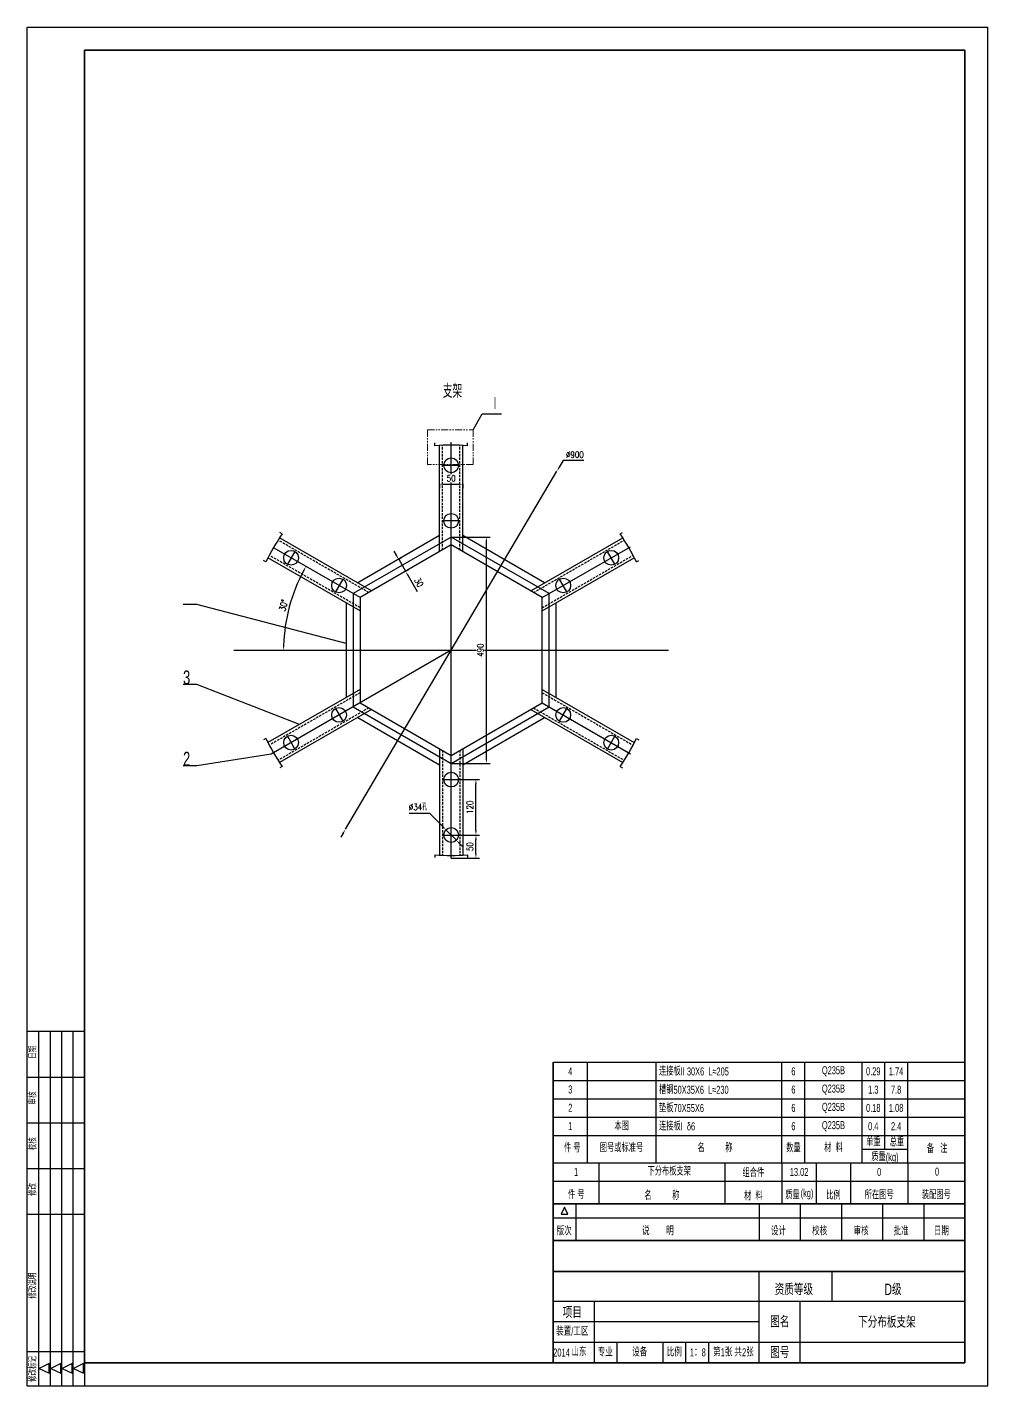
# Model space of a CAD drawing. Header units: millimetres. Extents: x 173791 to 206178, y -159089 to -143118.
# Drawn here: x 179698 to 181777, y -154043 to -151103 of the extents above; entities that cross this region are included whole.
import ezdxf
from ezdxf.enums import TextEntityAlignment as Align

# ---------------------------------------------------------------- set-up
doc = ezdxf.new("R2010")
doc.units = ezdxf.units.MM
doc.linetypes.add('DASHED', pattern=[0.75, 0.5, -0.25])
doc.linetypes.add('PHANTOM', pattern=[2.5, 1.25, -0.25, 0.25, -0.25, 0.25, -0.25])
doc.layers.add('4虚线层', color=6, linetype='DASHED')
doc.layers.add('5（双点划线）', color=2, linetype='PHANTOM', lineweight=20)
doc.layers.add('图层1', color=4, linetype='Continuous', lineweight=35)
doc.styles.add('TH_GBDIM', font='romans.shx', dxfattribs={"width": 0.8, "bigfont": 'gbcbig.shx'})
doc.styles.add('样式 3.5', font='roms.shx', dxfattribs={"width": 0.7, "height": 3.5, "bigfont": 'hztxt.shx'})
doc.styles.add('样式 5', font='roms.shx', dxfattribs={"width": 0.67, "height": 5, "bigfont": 'hztxt.shx'})
doc.dimstyles.new('TH_GBDIM', dxfattribs={"dimtxt": 3.5, "dimasz": 2.5, "dimexe": 2, "dimexo": 0, "dimgap": 1.5, "dimtad": 1, "dimdec": 1, "dimzin": 0, "dimdsep": 46, "dimtxsty": 'TH_GBDIM', "dimcen": 2.5, "dimclrd": 130, "dimclre": 130, "dimclrt": 3, "dimadec": 0, "dimazin": 0, "dimtfac": 0.714286, "dimtdec": 1, "dimtmove": 0, "dimatfit": 3, "dimfxl": 0, "dimtzin": 0, "dimlwd": -1, "dimlwe": -1, "dimarcsym": 0})

# ---------------------------------------------------------------- blocks, each defined once
blk = doc.blocks.new('*D525')
at = {"color": 130, "linetype": 'Continuous', "transparency": 16777216}
for p, q in [((180590.4, -152091.1), (180590.4, -152100.4)), ((180600.4, -152092.4), (180630.4, -152092.4))]:
    blk.add_line(p, q, dxfattribs=at)
at = {"color": 130, "transparency": 16777216}
blk.add_line((180640.4, -152091.1), (180640.4, -152100.4), dxfattribs=at)
for points in [[(180600.4, -152090.8), (180600.4, -152094.1), (180590.4, -152092.4)], [(180630.4, -152090.8), (180630.4, -152094.1), (180640.4, -152092.4)]]:
    blk.add_solid(points, dxfattribs=at)
at = {"color": 3, "transparency": 16777216, "insert": (180615.4, -152079.4), "char_height": 14, "attachment_point": 5, "style": 'TH_GBDIM', "bg_fill": 3, "box_fill_scale": 1.1, "bg_fill_color": 256, "bg_fill_true_color": 13158600, "bg_fill_transparency": 0}
blk.add_mtext('50', dxfattribs=at)
at = {"layer": 'Defpoints', "color": 0, "transparency": 16777216}
for p in [(180590.4, -152091.1), (180640.4, -152091.1), (180640.4, -152092.4)]:
    blk.add_point(p, dxfattribs=at)
blk = doc.blocks.new('*D527')
at = {"color": 130, "linetype": 'Continuous', "transparency": 16777216}
for p, q in [((180496.8, -152246), (180491.8, -152237.4)), ((180501.8, -152254.7), (180508.7, -152250.7)), ((180501.8, -152254.7), (180516.8, -152280.7)), ((180521.8, -152289.3), (180541.9, -152324.1))]:
    blk.add_line(p, q, dxfattribs=at)
at = {"color": 130, "transparency": 16777216}
blk.add_line((180516.8, -152280.7), (180523.7, -152276.7), dxfattribs=at)
for points in [[(180498.2, -152245.2), (180495.4, -152246.9), (180501.8, -152254.7)], [(180523.2, -152288.5), (180520.4, -152290.2), (180516.8, -152280.7)]]:
    blk.add_solid(points, dxfattribs=at)
at = {"layer": 'Defpoints', "color": 0, "transparency": 16777216}
for p in [(180501.8, -152254.7), (180516.8, -152280.7), (180516.8, -152280.7)]:
    blk.add_point(p, dxfattribs=at)
at = {"color": 3, "transparency": 16777216, "insert": (180545.6, -152304.5), "char_height": 14, "attachment_point": 5, "rotation": 300, "style": 'TH_GBDIM', "bg_fill": 3, "box_fill_scale": 1.1, "bg_fill_color": 256, "bg_fill_true_color": 13158600, "bg_fill_transparency": 0}
blk.add_mtext('30', dxfattribs=at)
blk = doc.blocks.new('*D528')
at = {"color": 130, "linetype": 'Continuous', "transparency": 16777216}
for p, q in [((180857.7, -152041.2), (180849.3, -152055.3)), ((180902.6, -152041.2), (180857.7, -152041.2)), ((180386.6, -152838.9), (180844.2, -152063.9)), ((180381.5, -152847.5), (180376.4, -152856.1))]:
    blk.add_line(p, q, dxfattribs=at)
at = {"color": 130, "transparency": 16777216}
for points in [[(180847.9, -152054.5), (180850.7, -152056.2), (180844.2, -152063.9)], [(180380.1, -152846.7), (180382.9, -152848.4), (180386.6, -152838.9)]]:
    blk.add_solid(points, dxfattribs=at)
at = {"layer": 'Defpoints', "color": 0, "transparency": 16777216}
for p in [(180844.2, -152063.9), (180386.6, -152838.9)]:
    blk.add_point(p, dxfattribs=at)
at = {"color": 3, "transparency": 16777216, "insert": (180883.1, -152028.2), "char_height": 14, "attachment_point": 5, "style": 'TH_GBDIM', "bg_fill": 3, "box_fill_scale": 1.1, "bg_fill_color": 256, "bg_fill_true_color": 13158600, "bg_fill_transparency": 0}
blk.add_mtext('∅900', dxfattribs=at)
blk = doc.blocks.new('*D529')
at = {"color": 130, "linetype": 'Continuous', "transparency": 16777216}
blk.add_arc((180615.4, -152451.4), 362.7, 151.5799, 178.4201, dxfattribs=at)
at = {"color": 130, "transparency": 16777216}
for points in [[(180295, -152278), (180297.9, -152279.6), (180301.3, -152270.1)], [(180254.5, -152441.4), (180251.2, -152441.4), (180252.7, -152451.4)]]:
    blk.add_solid(points, dxfattribs=at)
at = {"layer": 'Defpoints', "color": 0, "transparency": 16777216}
for p in [(180232.6, -152230.4), (180418.2, -152337.6), (180145.4, -152451.4), (181085.4, -152451.4)]:
    blk.add_point(p, dxfattribs=at)
at = {"color": 3, "transparency": 16777216, "insert": (180252.5, -152354.2), "char_height": 14, "attachment_point": 5, "rotation": 75, "style": 'TH_GBDIM', "bg_fill": 3, "box_fill_scale": 1.1, "bg_fill_color": 256, "bg_fill_true_color": 13158600, "bg_fill_transparency": 0}
blk.add_mtext('30°', dxfattribs=at)
at = {"layer": 'Defpoints', "color": 0, "transparency": 16777216}
blk.add_point((180274.6, -152327.4), dxfattribs=at)
blk = doc.blocks.new('*D531')
at = {"color": 130, "transparency": 16777216}
blk.add_line((180615.4, -152206.4), (180699.6, -152206.4), dxfattribs=at)
at = {"color": 130, "linetype": 'Continuous', "transparency": 16777216}
for p, q in [((180691.6, -152686.4), (180691.6, -152216.4)), ((180615.4, -152696.4), (180699.6, -152696.4))]:
    blk.add_line(p, q, dxfattribs=at)
at = {"color": 130, "transparency": 16777216}
for points in [[(180690, -152216.4), (180693.3, -152216.4), (180691.6, -152206.4)], [(180690, -152686.4), (180693.3, -152686.4), (180691.6, -152696.4)]]:
    blk.add_solid(points, dxfattribs=at)
at = {"layer": 'Defpoints', "color": 0, "transparency": 16777216}
for p in [(180615.4, -152206.4), (180691.6, -152206.4), (180615.4, -152696.4)]:
    blk.add_point(p, dxfattribs=at)
at = {"color": 3, "transparency": 16777216, "insert": (180678.6, -152451.4), "char_height": 14, "attachment_point": 5, "rotation": 90, "style": 'TH_GBDIM', "bg_fill": 3, "box_fill_scale": 1.1, "bg_fill_color": 256, "bg_fill_true_color": 13158600, "bg_fill_transparency": 0}
blk.add_mtext('490', dxfattribs=at)
blk = doc.blocks.new('*D521')
at = {"color": 130, "transparency": 16777216}
blk.add_line((180615.4, -152851.4), (180677, -152851.4), dxfattribs=at)
at = {"color": 130, "linetype": 'Continuous', "transparency": 16777216}
for p, q in [((180669, -152891.4), (180669, -152861.4)), ((180615.4, -152901.4), (180677, -152901.4))]:
    blk.add_line(p, q, dxfattribs=at)
at = {"color": 130, "transparency": 16777216}
for points in [[(180667.3, -152861.4), (180670.7, -152861.4), (180669, -152851.4)], [(180667.3, -152891.4), (180670.7, -152891.4), (180669, -152901.4)]]:
    blk.add_solid(points, dxfattribs=at)
at = {"layer": 'Defpoints', "color": 0, "transparency": 16777216}
for p in [(180615.4, -152851.4), (180615.4, -152901.4)]:
    blk.add_point(p, dxfattribs=at)
at = {"color": 3, "transparency": 16777216, "insert": (180656, -152876.4), "char_height": 14, "attachment_point": 5, "rotation": 90, "style": 'TH_GBDIM', "bg_fill": 3, "box_fill_scale": 1.1, "bg_fill_color": 256, "bg_fill_true_color": 13158600, "bg_fill_transparency": 0}
blk.add_mtext('50', dxfattribs=at)
at = {"layer": 'Defpoints', "color": 0, "transparency": 16777216}
blk.add_point((180669, -152851.4), dxfattribs=at)
blk = doc.blocks.new('*D522')
at = {"color": 130, "transparency": 16777216}
blk.add_line((180615.4, -152731.4), (180677, -152731.4), dxfattribs=at)
at = {"color": 130, "linetype": 'Continuous', "transparency": 16777216}
for p, q in [((180669, -152841.4), (180669, -152741.4)), ((180615.4, -152851.4), (180677, -152851.4))]:
    blk.add_line(p, q, dxfattribs=at)
at = {"color": 130, "transparency": 16777216}
for points in [[(180667.3, -152741.4), (180670.7, -152741.4), (180669, -152731.4)], [(180667.3, -152841.4), (180670.7, -152841.4), (180669, -152851.4)]]:
    blk.add_solid(points, dxfattribs=at)
at = {"layer": 'Defpoints', "color": 0, "transparency": 16777216}
for p in [(180615.4, -152731.4), (180669, -152731.4), (180615.4, -152851.4)]:
    blk.add_point(p, dxfattribs=at)
at = {"color": 3, "transparency": 16777216, "insert": (180656, -152791.4), "char_height": 14, "attachment_point": 5, "rotation": 90, "style": 'TH_GBDIM', "bg_fill": 3, "box_fill_scale": 1.1, "bg_fill_color": 256, "bg_fill_true_color": 13158600, "bg_fill_transparency": 0}
blk.add_mtext('120', dxfattribs=at)
blk = doc.blocks.new('*D523')
at = {"color": 130, "linetype": 'Continuous', "transparency": 16777216}
for p, q in [((180524.8, -152804.3), (180568.8, -152804.3)), ((180568.8, -152804.3), (180597.1, -152832.9)), ((180626.6, -152862.8), (180604.1, -152840)), ((180633.7, -152869.9), (180640.7, -152877))]:
    blk.add_line(p, q, dxfattribs=at)
at = {"color": 130, "transparency": 16777216}
for points in [[(180598.3, -152831.8), (180595.9, -152834.1), (180604.1, -152840)], [(180634.9, -152868.7), (180632.5, -152871.1), (180626.6, -152862.8)]]:
    blk.add_solid(points, dxfattribs=at)
at = {"layer": 'Defpoints', "color": 0, "transparency": 16777216}
for p in [(180604.1, -152840), (180626.6, -152862.8)]:
    blk.add_point(p, dxfattribs=at)
at = {"color": 3, "transparency": 16777216, "insert": (180543.8, -152790.9), "char_height": 14, "attachment_point": 5, "style": 'TH_GBDIM', "bg_fill": 3, "box_fill_scale": 1.1, "bg_fill_color": 256, "bg_fill_true_color": 13158600, "bg_fill_transparency": 0}
blk.add_mtext('{%%c34孔}{}{}', dxfattribs=at)

msp = doc.modelspace()

# ---------------------------------------------------------------- linework, layer by layer
at = {"color": 7, "linetype": 'Continuous'}
for p, q in [((179697.8, -151103.1), (181776.8, -151103.1)), ((179697.8, -154043.4), (179697.8, -151103.1)), ((181776.8, -154043.4), (181776.8, -151103.1)), ((179697.8, -153276.1), (179821.6, -153276.1)), ((179722.6, -153276.1), (179722.6, -154043.4)), ((179747.3, -153276.1), (179747.3, -154043.4)), ((179772.1, -153276.1), (179772.1, -154043.4)), ((179796.8, -153276.1), (179796.8, -154043.4)), ((179697.8, -153375.1), (179821.6, -153375.1)), ((179697.8, -153474.1), (179821.6, -153474.1)), ((179697.8, -153573.1), (179821.6, -153573.1)), ((179697.8, -153672.1), (179821.6, -153672.1)), ((179697.8, -153969.1), (179821.6, -153969.1)), ((179697.8, -154043.4), (181776.8, -154043.4))]:
    msp.add_line(p, q, dxfattribs=at)
at = {"color": 2}
for p, q in [((180663, -151974.7), (180682.4, -151939.8)), ((180682.4, -151939.8), (180724.3, -151939.8))]:
    msp.add_line(p, q, dxfattribs=at)
for p, q in [((180580.4, -152008.8), (180580.4, -152002.8)), ((180590.4, -152238.2), (180590.4, -152008.1)), ((180640.4, -152238.2), (180640.4, -152008.1)), ((180650.4, -152008.8), (180650.4, -152002.8)), ((180443.2, -152323.1), (180244, -152208.1)), ((180249.6, -152199.8), (180244.4, -152196.8)), ((180590.4, -152203.5), (180413.2, -152305.8)), ((180817.6, -152305.8), (180640.4, -152203.5)), ((180787.6, -152323.1), (180986.8, -152208.1)), ((180981.2, -152199.8), (180986.4, -152196.8)), ((180615.4, -152223.7), (180418.2, -152337.6)), ((180812.6, -152337.6), (180615.4, -152223.7)), ((180418.2, -152366.4), (180219, -152251.4)), ((180812.6, -152366.4), (181011.8, -152251.4)), ((180064.7, -152352.5), (180035.1, -152352.5)), ((180388.2, -152349.1), (180388.2, -152553.7)), ((180418.2, -152337.6), (180418.2, -152565.3)), ((180812.6, -152565.3), (180812.6, -152337.6)), ((180812.6, -152565.3), (180812.6, -152337.6)), ((180842.6, -152553.7), (180842.6, -152349.1)), ((180064.7, -152525.3), (180035.1, -152525.3)), ((180287.4, -152611.9), (180064.7, -152525.3)), ((180418.2, -152536.4), (180219, -152651.4)), ((180812.6, -152536.4), (181011.8, -152651.4)), ((180418.2, -152565.3), (180615.4, -152679.1)), ((180615.4, -152679.1), (180812.6, -152565.3)), ((180443.2, -152579.7), (180244, -152694.7)), ((180413.2, -152597), (180590.4, -152699.3)), ((180640.4, -152699.3), (180817.6, -152597)), ((180787.6, -152579.7), (180986.8, -152694.7)), ((180214.6, -152642.4), (180209.4, -152645.4)), ((181016.2, -152642.4), (181021.4, -152645.4)), ((180225.7, -152676.4), (180064.7, -152701.3)), ((180590.4, -152664.7), (180590.4, -152894.7)), ((180640.4, -152664.7), (180640.4, -152894.7)), ((180064.7, -152701.3), (180035.1, -152701.3)), ((180249.6, -152703), (180244.4, -152706)), ((180981.2, -152703), (180986.4, -152706)), ((180580.4, -152894), (180580.4, -152900.1)), ((180650.4, -152894), (180650.4, -152900.1)), ((180836.3, -153342.9), (181727.3, -153342.9)), ((180910.6, -153560.7), (180910.6, -153342.9)), ((181059.1, -153560.7), (181059.1, -153342.9)), ((181331.3, -153560.7), (181331.3, -153342.9)), ((181380.8, -153560.7), (181380.8, -153342.9)), ((181504.6, -153560.7), (181504.6, -153342.9)), ((181554.1, -153531), (181554.1, -153342.9)), ((181603.6, -153560.7), (181603.6, -153342.9)), ((180836.3, -153382.5), (181727.3, -153382.5)), ((180836.3, -153422.1), (181727.3, -153422.1)), ((180836.3, -153461.7), (181727.3, -153461.7)), ((180836.3, -153501.3), (181727.3, -153501.3)), ((181504.6, -153531), (181603.6, -153531)), ((180836.3, -153560.7), (181727.3, -153560.7)), ((180836.3, -153649.8), (181727.3, -153649.8)), ((180860.4, -153656.6), (180853.6, -153671.7)), ((180868.1, -153671.7), (180860.4, -153656.6)), ((180885.8, -153729), (180885.8, -153649.8)), ((181281.8, -153649.8), (181281.8, -153729)), ((181370.9, -153649.8), (181370.9, -153729)), ((181460, -153649.8), (181460, -153729)), ((181549.1, -153649.8), (181549.1, -153729)), ((181638.2, -153649.8), (181638.2, -153729)), ((180836.3, -153662.7), (180836.3, -153687.5)), ((180836.3, -153679.5), (181727.3, -153679.5)), ((180853.6, -153671.7), (180868.1, -153671.7)), ((181281.8, -153993.9), (181281.8, -153795.9)), ((181440.2, -153860.2), (181440.2, -153795.9)), ((180836.3, -153860.2), (181727.3, -153860.2)), ((180925.4, -153993.9), (180925.4, -153860.2)), ((181370.9, -153993.9), (181370.9, -153860.2)), ((181281.8, -153904.8), (180836.3, -153904.8)), ((181727.3, -153949.3), (180836.3, -153949.3)), ((180974.9, -153993.9), (180974.9, -153949.3)), ((181073.9, -153993.9), (181073.9, -153949.3)), ((181123.4, -153993.9), (181123.4, -153949.3)), ((181172.9, -153993.9), (181172.9, -153949.3)), ((179745.7, -153994.8), (179724, -154005.9)), ((179724, -154005.9), (179745.7, -154015.7)), ((179745.7, -154015.7), (179745.7, -153994.8)), ((179770.4, -153994.8), (179748.8, -154005.9)), ((179748.8, -154005.9), (179770.4, -154015.7)), ((179770.4, -154015.7), (179770.4, -153994.8)), ((179795.2, -153994.8), (179773.5, -154005.9)), ((179773.5, -154005.9), (179795.2, -154015.7)), ((179795.2, -154015.7), (179795.2, -153994.8)), ((179819.9, -153994.8), (179798.3, -154005.9)), ((179798.3, -154005.9), (179819.9, -154015.7)), ((179819.9, -154015.7), (179819.9, -153994.8)), ((179821.6, -153993.9), (179821.6, -154043.4))]:
    msp.add_line(p, q)
at = {"color": 1, "ltscale": 1.5}
for p, q in [((180615.4, -152901.4), (180615.4, -152001.4)), ((180615.4, -152206.4), (180403.2, -152328.9)), ((180827.6, -152328.9), (180615.4, -152206.4)), ((180418.2, -152337.6), (180232.6, -152230.4)), ((180812.6, -152337.6), (181003.4, -152227.4)), ((180403.2, -152328.9), (180403.2, -152573.9)), ((180827.6, -152573.9), (180827.6, -152328.9)), ((180145.4, -152451.4), (181085.4, -152451.4)), ((180165.4, -152451.4), (181065.4, -152451.4)), ((180615.4, -152451.4), (180225.7, -152676.4)), ((180812.6, -152565.3), (181003.4, -152675.4)), ((180403.2, -152573.9), (180615.4, -152696.4)), ((180615.4, -152696.4), (180827.6, -152573.9)), ((180261, -152637.6), (180277, -152665.3)), ((180953.8, -152665.3), (180969.8, -152637.6))]:
    msp.add_line(p, q, dxfattribs=at)
at = {"color": 4}
for p, q in [((180836.3, -153504.3), (180836.3, -153529.1)), ((180836.3, -153504.3), (180836.3, -153529.1)), ((180836.3, -153504.3), (180836.3, -153529.1)), ((180836.3, -153543.9), (180836.3, -153568.7))]:
    msp.add_line(p, q, dxfattribs=at)
for points in [[(180935.3, -153560.7), (180935.3, -153649.8)], [(181207.6, -153560.7), (181207.6, -153649.8)], [(181331.3, -153560.7), (181331.3, -153649.8)], [(181405.6, -153560.7), (181405.6, -153649.8)], [(181479.8, -153560.7), (181479.8, -153649.8)], [(181603.6, -153560.7), (181603.6, -153649.8)], [(180836.3, -153600.3), (181727.3, -153600.3)]]:
    msp.add_lwpolyline(points)
for centre in [(180269, -152651.4), (180961.8, -152651.4)]:
    msp.add_circle(centre, 16)
for start, end in [(85.4788, 94.5212), (205.4788, 214.5212), (325.4788, 334.5212), (265.4788, 274.5212)]:
    msp.add_arc((180615.4, -152451.4), 444, start, end)
at = {"layer": '4虚线层', "ltscale": 10}
for p, q in [((180596.4, -152234.7), (180596.4, -152007.8)), ((180634.4, -152234.7), (180634.4, -152007.8)), ((180437.2, -152326.6), (180240.7, -152213.2)), ((180793.6, -152326.6), (180990.1, -152213.2)), ((180418.2, -152359.5), (180223.7, -152247.2)), ((180812.6, -152359.5), (181009.1, -152246.1)), ((180418.2, -152543.3), (180223.7, -152655.6)), ((180812.6, -152543.3), (181009.1, -152656.8)), ((180437.2, -152576.2), (180240.7, -152689.7)), ((180793.6, -152576.2), (180990.1, -152689.7)), ((180596.4, -152668.1), (180596.4, -152895)), ((180634.4, -152668.1), (180634.4, -152895))]:
    msp.add_line(p, q, dxfattribs=at)
at = {"layer": '图层1'}
for p, q in [((181727.3, -151152.6), (179821.6, -151152.6)), ((179821.6, -151152.6), (179821.6, -153993.9)), ((181727.3, -153993.9), (181727.3, -151152.6)), ((181727.3, -153993.9), (181727.3, -151152.6)), ((180836.3, -153687.5), (180836.3, -153342.9)), ((180836.3, -153729), (180836.3, -153352.8)), ((180836.3, -153729), (180836.3, -153352.8)), ((180836.3, -153649.8), (181727.3, -153649.8)), ((181727.3, -153729), (180836.3, -153729)), ((180836.3, -153729), (180836.3, -153795.9)), ((180836.3, -153729), (180836.3, -153795.9)), ((180836.3, -153795.9), (181727.3, -153795.9)), ((180836.3, -153795.9), (181727.3, -153795.9)), ((181727.3, -153795.9), (180836.3, -153795.9)), ((180836.3, -153993.9), (180836.3, -153795.9)), ((179821.6, -153993.9), (181727.3, -153993.9))]:
    msp.add_line(p, q, dxfattribs=at)

# ---------------------------------------------------------------- texts
at = {"style": '样式 3.5', "width": 0.67}
for s, height, p in [('4', 17.3, (180868.8, -153371.1)), ('连接板II 30X6  L≈205', 17.325, (181065.2, -153371.7)), ('3', 17.3, (180868.8, -153410.7)), ('槽钢50X35X6  L≈230', 17.325, (181065.2, -153411.3)), ('2', 17.3, (180868.8, -153450.3)), ('垫板70X55X6', 17.33, (181065.2, -153450.9)), ('1', 17.3, (180868.8, -153489.9)), ('本图', 17.33, (180968.8, -153490.5)), ('连接板I  δ6', 17.33, (181065.2, -153490.5)), ('下分布板支架', 17.33, (181040.3, -153588)), ('(kg)', 17.32, (181371.8, -153634.7))]:
    msp.add_text(s, height=height, dxfattribs=at).set_placement(p)
for s, height, p in [('6', 17.3, (181356.1, -153362.7)), ('Q235B', 17.33, (181442.7, -153362.7)), ('6', 17.3, (181356.1, -153402.3)), ('Q235B', 17.33, (181442.7, -153402.3)), ('6', 17.3, (181356.1, -153441.9)), ('Q235B', 17.33, (181442.7, -153441.9)), ('6', 17.3, (181356.1, -153481.5)), ('Q235B', 17.33, (181442.7, -153481.5)), ('单重', 17.32, (181529.2, -153514)), ('总重', 17.32, (181579.9, -153513.9)), ('件 号', 17.32, (180877.5, -153526.9)), ('图号或标准号', 17.32, (180984.1, -153526.4)), ('名          称', 17.325, (181186.4, -153526.5)), ('数量', 17.32, (181356.1, -153526.9)), ('材  料', 17.32, (181442.7, -153526.4)), ('质量(kg)', 17.32, (181554.1, -153548.4)), ('备   注', 17.32, (181667, -153528.1)), ('组合件', 17.32, (181269.4, -153580.5)), ('13.02', 17.33, (181368.4, -153580.5)), ('0', 17.3, (181541.7, -153580.5)), ('0', 17.3, (181666.9, -153579.8)), ('1', 17.3, (180885.8, -153580.5)), ('件 号', 17.32, (180886.2, -153628)), ('名          称', 17.325, (181071.4, -153629.9)), ('材  料', 17.32, (181269.4, -153630.8)), ('质量', 17.32, (181354.2, -153628.7)), ('比例', 17.32, (181442.7, -153629.1)), ('所在图号', 17.32, (181541.7, -153628.3)), ('装配图号', 17.32, (181665.4, -153628.3))]:
    msp.add_text(s, height=height, dxfattribs=at).set_placement(p, align=Align.MIDDLE)
at = {"color": 1, "style": '样式 3.5', "width": 0.67}
for s, p in [('0.29', (181528.9, -153362.7)), ('1.74', (181578.4, -153362.7)), ('1.3', (181528.9, -153402.3)), ('7.8', (181578.4, -153402.3)), ('0.18', (181528.9, -153441.9)), ('1.08', (181578.4, -153441.9)), ('0.4', (181528.9, -153481.5)), ('2.4', (181578.4, -153481.5))]:
    msp.add_text(s, height=17.33, dxfattribs=at).set_placement(p, align=Align.MIDDLE)
at = {"char_height": 30, "attachment_point": 1, "style": '样式 3.5'}
for s, insert, width in [('支架', (180597.3, -151875.5), 314.203), ('3', (180035.1, -152495.3), 32.852), ('2', (180035.1, -152671.3), 32.852)]:
    msp.add_mtext(s, dxfattribs=dict(at, insert=insert, width=width))
at = {"color": 2, "insert": (180699.8, -151902.4), "char_height": 30, "width": 314.203, "attachment_point": 1, "style": '样式 3.5'}
msp.add_mtext('Ⅰ', dxfattribs=at)
at = {"char_height": 14.85, "attachment_point": 5, "rotation": 90, "style": '样式 3.5'}
for s, insert in [('日期', (179710.5, -153321.4)), ('审核', (179710.5, -153420.4)), ('校核', (179710.5, -153519.4)), ('修改', (179710.5, -153618.4)), ('修改说明', (179710.5, -153826.5)), ('修改标记', (179710.5, -154006.8))]:
    msp.add_mtext(s, dxfattribs=dict(at, insert=insert))
at = {"attachment_point": 5}
for s, insert, char_height, style in [('版次', (180859.9, -153708.9), 17.32, '样式 3.5'), ('说        明', (181062.8, -153708.9), 17.32, '样式 3.5'), ('设计', (181323.6, -153708.9), 17.32, '样式 3.5'), ('校核', (181412.9, -153708.9), 17.32, '样式 3.5'), ('审核', (181502.6, -153708.9), 17.32, '样式 3.5'), ('批准', (181589.1, -153708.9), 17.32, '样式 3.5'), ('日期', (181676.4, -153708.9), 17.32, '样式 3.5'), ('资质等级', (181357, -153834.7), 24.75, '样式 5'), ('D级', (181571.7, -153834.7), 24.75, '样式 5'), ('项目', (180877.5, -153884.4), 24.75, '样式 5'), ('图名', (181326.6, -153904.6), 24.75, '样式 5'), ('下分布板支架', (181558.4, -153905.3), 24.75, '样式 5'), ('装置/工区', (180877.5, -153926), 17.32, '样式 3.5'), ('2014', (180854.2, -153971.4), 17.32, '样式 3.5'), ('山东', (180891.9, -153970.3), 17.32, '样式 3.5'), ('专业', (180949, -153971.1), 17.32, '样式 3.5'), ('设备', (181023.4, -153971.1), 17.32, '样式 3.5'), ('比例', (181098.4, -153971.1), 17.32, '样式 3.5'), ('1：8', (181149.3, -153971.1), 17.32, '样式 3.5'), ('第1张 共2张', (181226.2, -153971.1), 17.32, '样式 3.5'), ('图号', (181326.6, -153971.1), 24.75, '样式 5')]:
    msp.add_mtext(s, dxfattribs=dict(at, insert=insert, char_height=char_height, style=style))

# ---------------------------------------------------------------- next in the draw order: dimensions: what is measured, and where the dimension line sits
dim = msp.add_linear_dim(base=(180640.4, -152092.4), p1=(180590.4, -152091.1), p2=(180640.4, -152091.1), dimstyle='TH_GBDIM', override={"dimscale": 4, "dimtoh": 1, "dimdec": 0, "dimtfill": 1})
dim.commit()
dim.dimension.update_dxf_attribs({"geometry": '*D525', "text_midpoint": (180615.4, -152079.4)})
dim = msp.add_aligned_dim(p1=(180501.8, -152254.7), p2=(180516.8, -152280.7), distance=0, dimstyle='TH_GBDIM', override={"dimscale": 4, "dimdec": 0, "dimtfill": 1})
dim.commit()
dim.dimension.update_dxf_attribs({"geometry": '*D527', "text_midpoint": (180545.6, -152304.5)})

# ---------------------------------------------------------------- next in the draw order: dimensions: what is measured, and where the dimension line sits
dim = msp.add_diameter_dim_2p(p1=(180386.6, -152838.9), p2=(180844.2, -152063.9), dimstyle='TH_GBDIM', override={"dimscale": 4, "dimtoh": 1, "dimdec": 0, "dimtfill": 1})
dim.commit()
dim.dimension.update_dxf_attribs({"geometry": '*D528', "text_midpoint": (180883.1, -152041.2), "dimtype": 163})

# ---------------------------------------------------------------- next in the draw order: linework, layer by layer
at = {"color": 1, "ltscale": 1.5}
for p, q in [((180631.4, -152051.4), (180599.4, -152051.4)), ((180631.4, -152171.4), (180599.4, -152171.4)), ((180364.9, -152577.6), (180380.9, -152605.3)), ((180849.9, -152605.3), (180865.9, -152577.6))]:
    msp.add_line(p, q, dxfattribs=at)
for centre in [(180615.4, -152051.4), (180615.4, -152171.4), (180372.9, -152591.4), (180857.9, -152591.4), (180615.4, -152731.4)]:
    msp.add_circle(centre, 16)
at = {"layer": '5（双点划线）', "ltscale": 12}
msp.add_lwpolyline([(180564.1, -151974.7), (180663, -151974.7), (180663, -152049.6), (180564.1, -152049.6)], close=True, dxfattribs=at)

# ---------------------------------------------------------------- next in the draw order: dimensions: what is measured, and where the dimension line sits
dim = msp.add_angular_dim_2l(base=(180274.6, -152327.4), line1=((180418.2, -152337.6), (180232.6, -152230.4)), line2=((180145.4, -152451.4), (181085.4, -152451.4)), dimstyle='TH_GBDIM', override={"dimscale": 4, "dimdec": 0, "dimtfill": 1})
dim.commit()
dim.dimension.update_dxf_attribs({"geometry": '*D529', "text_midpoint": (180252.5, -152354.2)})
dim = msp.add_linear_dim(base=(180669, -152851.4), p1=(180615.4, -152901.4), p2=(180615.4, -152851.4), angle=90, dimstyle='TH_GBDIM', override={"dimscale": 4, "dimdec": 0, "dimtfill": 1})
dim.commit()
dim.dimension.update_dxf_attribs({"geometry": '*D521', "text_midpoint": (180656, -152876.4)})

# ---------------------------------------------------------------- next in the draw order: linework, layer by layer
at = {"color": 1, "ltscale": 1.5}
for p, q in [((180277, -152237.6), (180261, -152265.3)), ((180969.8, -152265.3), (180953.8, -152237.6)), ((180380.9, -152297.6), (180364.9, -152325.3)), ((180865.9, -152325.3), (180849.9, -152297.6))]:
    msp.add_line(p, q, dxfattribs=at)
for p, q in [((180214.6, -152260.4), (180209.4, -152257.4)), ((181016.2, -152260.4), (181021.4, -152257.4)), ((180388.2, -152436.6), (180064.7, -152352.5))]:
    msp.add_line(p, q)
for centre in [(180269, -152251.4), (180961.8, -152251.4), (180372.9, -152311.4), (180857.9, -152311.4), (180615.4, -152851.4)]:
    msp.add_circle(centre, 16)
for start, end in [(145.4788, 154.5212), (25.4788, 34.5212)]:
    msp.add_arc((180615.4, -152451.4), 444, start, end)

# ---------------------------------------------------------------- next in the draw order: dimensions: what is measured, and where the dimension line sits
dim = msp.add_linear_dim(base=(180691.6, -152206.4), p1=(180615.4, -152696.4), p2=(180615.4, -152206.4), angle=90, dimstyle='TH_GBDIM', override={"dimscale": 4, "dimdec": 0, "dimtfill": 1})
dim.commit()
dim.dimension.update_dxf_attribs({"geometry": '*D531', "text_midpoint": (180678.6, -152451.4)})

# ---------------------------------------------------------------- next in the draw order: dimensions: what is measured, and where the dimension line sits
dim = msp.add_linear_dim(base=(180669, -152731.4), p1=(180615.4, -152851.4), p2=(180615.4, -152731.4), angle=90, dimstyle='TH_GBDIM', override={"dimscale": 4, "dimdec": 0, "dimtfill": 1})
dim.commit()
dim.dimension.update_dxf_attribs({"geometry": '*D522', "text_midpoint": (180656, -152791.4)})

# ---------------------------------------------------------------- next in the draw order: linework, layer by layer
msp.add_line((180599.4, -152731.4), (180631.4, -152731.4), dxfattribs=at)

# ---------------------------------------------------------------- next in the draw order: dimensions: what is measured, and where the dimension line sits
dim = msp.add_diameter_dim_2p(p1=(180626.6, -152862.8), p2=(180604.1, -152840), text='{%%c34孔}{}{}', dimstyle='TH_GBDIM', override={"dimscale": 4, "dimgap": 1.5, "dimtad": 1, "dimtih": 0, "dimtoh": 1, "dimdec": 0, "dimlfac": 1, "dimse1": 0, "dimse2": 0, "dimsd1": 0, "dimsd2": 0, "dimtix": 0, "dimtofl": 1, "dimatfit": 3, "dimtfill": 1})
dim.commit()
dim.dimension.update_dxf_attribs({"geometry": '*D523', "text_midpoint": (180543.8, -152804.3), "dimtype": 163})

# ---------------------------------------------------------------- next in the draw order: linework, layer by layer
msp.add_line((180599.4, -152851.4), (180631.4, -152851.4), dxfattribs=at)

doc.saveas('drawing.dxf')
